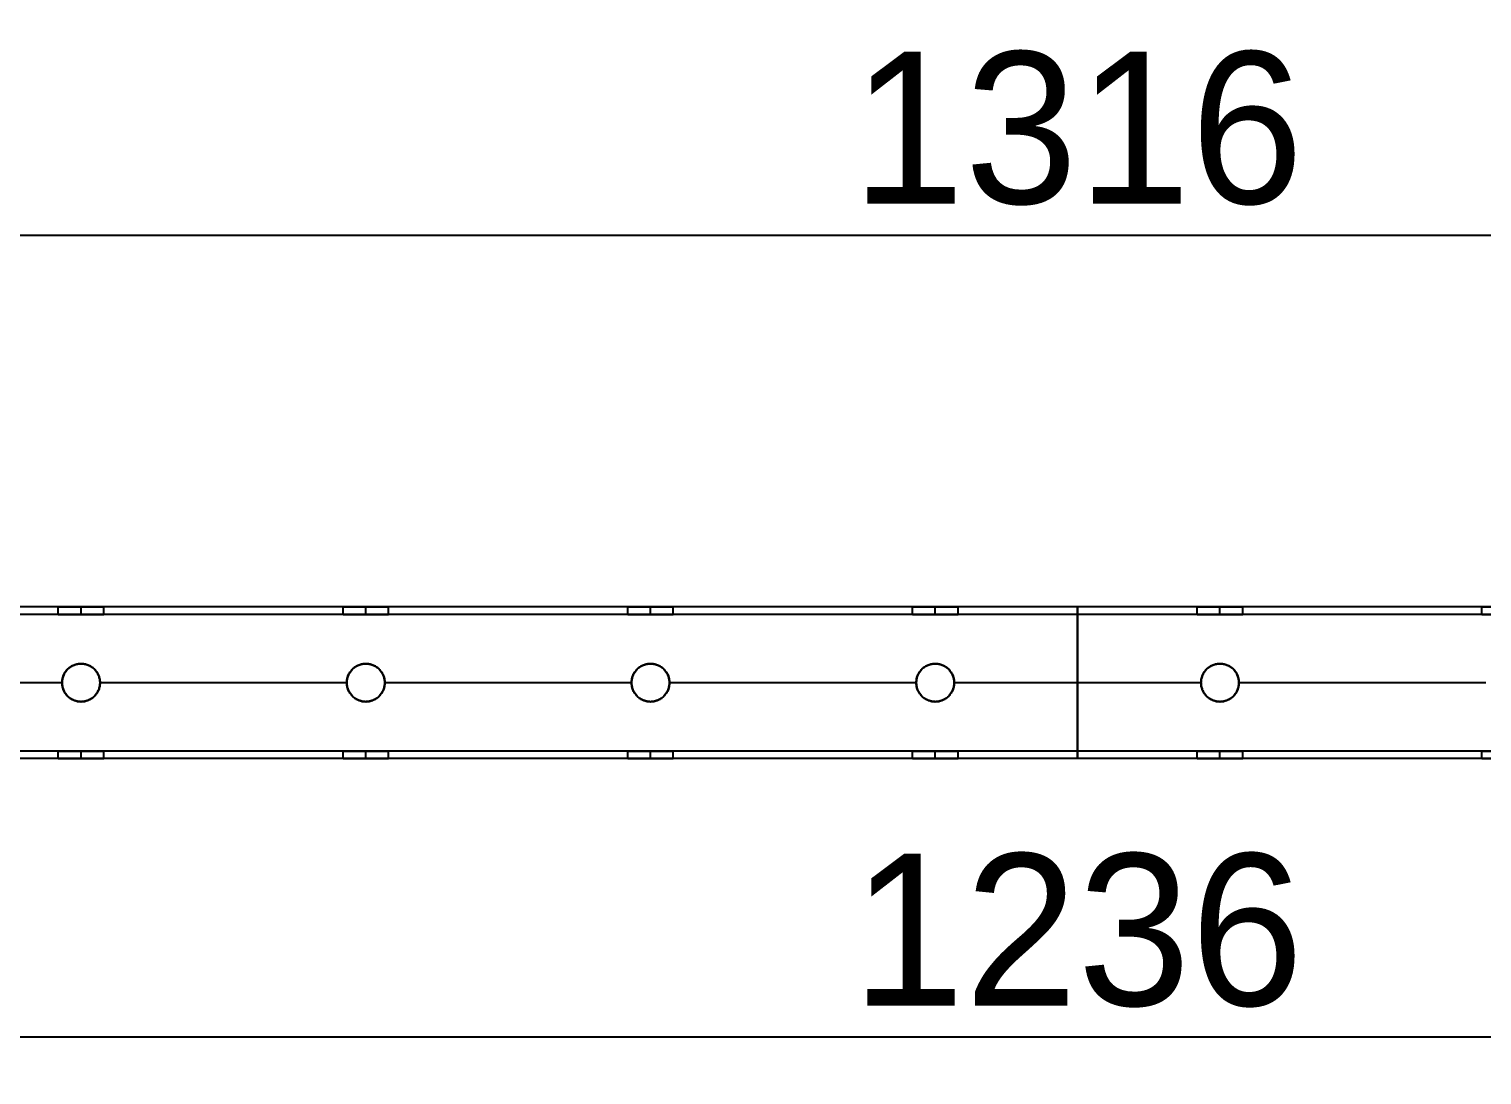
# Model space of a CAD drawing. Header units: millimetres. Extents: x 1279 to 9834, y -699 to 998.
# Drawn here: x 3541.9 to 3924.6, y 722.2 to 997.7 of the extents above; entities that cross this region are included whole.
import ezdxf

# ---------------------------------------------------------------- set-up
doc = ezdxf.new("R2010")
doc.units = ezdxf.units.MM
doc.header["$MEASUREMENT"] = 0
doc.layers.add('dim', color=7, linetype='Continuous', true_color=0x646464)
doc.layers.add('staal', color=7, linetype='Continuous', true_color=0x4c4c4c)
doc.styles.add('Mill', font='')
doc.styles.get('Mill').set_extended_font_data('Mill')
doc.dimstyles.new('Style de cote 02', dxfattribs={"dimscale": 10, "dimtxt": 4, "dimasz": 3, "dimexe": 1, "dimexo": 0.5, "dimgap": 0.8, "dimtad": 1, "dimtoh": 1, "dimdec": 0, "dimzin": 1, "dimdsep": 46, "dimtxsty": 'Mill', "dimcen": 2.5, "dimadec": 1, "dimazin": 0, "dimtfac": 1, "dimtdec": 4, "dimtix": 1, "dimtmove": 1, "dimatfit": 3, "dimfxl": 0, "dimtolj": 1, "dimtzin": 1, "dimarcsym": 0})

# ---------------------------------------------------------------- blocks, each defined once
blk = doc.blocks.new('*D19')
at = {"layer": 'Defpoints', "color": 0}
for p in [(3200.12, 805.54), (4436.12, 805.54), (4436.12, 732.23)]:
    blk.add_point(p, dxfattribs=at)
at = {"layer": 'dim', "color": 0, "lineweight": -2}
for p, q in [((3200.12, 800.54), (3200.12, 722.23)), ((4436.12, 800.54), (4436.12, 722.23)), ((3230.12, 732.23), (4406.12, 732.23))]:
    blk.add_line(p, q, dxfattribs=at)
at = {"layer": 'dim', "color": 0}
for points in [[(3230.12, 737.23), (3230.12, 727.23), (3200.12, 732.23)], [(4406.12, 727.23), (4406.12, 737.23), (4436.12, 732.23)]]:
    blk.add_solid(points, dxfattribs=at)
at = {"layer": 'dim', "color": 0, "insert": (3818.12, 760.23), "char_height": 40, "attachment_point": 5, "style": 'Mill'}
blk.add_mtext('\\A1;1236', dxfattribs=at)
blk = doc.blocks.new('*D20')
at = {"layer": 'Defpoints', "color": 0}
for p in [(4476.12, 943.44), (3160.12, 845.54), (4476.12, 845.54)]:
    blk.add_point(p, dxfattribs=at)
at = {"layer": 'dim', "color": 0, "lineweight": -2}
for p, q in [((3160.12, 850.54), (3160.12, 953.44)), ((4476.12, 850.54), (4476.12, 953.44)), ((3190.12, 943.44), (4446.12, 943.44))]:
    blk.add_line(p, q, dxfattribs=at)
at = {"layer": 'dim', "color": 0}
for points in [[(3190.12, 948.44), (3190.12, 938.44), (3160.12, 943.44)], [(4446.12, 938.44), (4446.12, 948.44), (4476.12, 943.44)]]:
    blk.add_solid(points, dxfattribs=at)
at = {"layer": 'dim', "color": 0, "insert": (3818.12, 971.44), "char_height": 40, "attachment_point": 5, "style": 'Mill'}
blk.add_mtext('\\A1;1316', dxfattribs=at)

msp = doc.modelspace()

# ---------------------------------------------------------------- linework, layer by layer
at = {"layer": 'staal'}
for p, q in [((3549.62, 843.54, 1905.19), (3549.62, 845.54, 1905.19)), ((3555.62, 843.54, 1911.19), (3555.62, 845.54, 1911.19)), ((3555.62, 843.54, 1899.19), (3555.62, 845.54, 1899.19)), ((3561.62, 843.54, 1905.19), (3561.62, 845.54, 1905.19)), ((3624.62, 843.54, 1905.19), (3624.62, 845.54, 1905.19)), ((3630.62, 843.54, 1911.19), (3630.62, 845.54, 1911.19)), ((3630.62, 843.54, 1899.19), (3630.62, 845.54, 1899.19)), ((3636.62, 843.54, 1905.19), (3636.62, 845.54, 1905.19)), ((3699.62, 843.54, 1905.19), (3699.62, 845.54, 1905.19)), ((3705.62, 843.54, 1911.19), (3705.62, 845.54, 1911.19)), ((3705.62, 843.54, 1899.19), (3705.62, 845.54, 1899.19)), ((3711.62, 843.54, 1905.19), (3711.62, 845.54, 1905.19)), ((3774.62, 843.54, 1905.19), (3774.62, 845.54, 1905.19)), ((3780.62, 843.54, 1911.19), (3780.62, 845.54, 1911.19)), ((3780.62, 843.54, 1899.19), (3780.62, 845.54, 1899.19)), ((3786.62, 843.54, 1905.19), (3786.62, 845.54, 1905.19)), ((3849.62, 843.54, 1905.19), (3849.62, 845.54, 1905.19)), ((3855.62, 843.54, 1911.19), (3855.62, 845.54, 1911.19)), ((3855.62, 843.54, 1899.19), (3855.62, 845.54, 1899.19)), ((3861.62, 843.54, 1905.19), (3861.62, 845.54, 1905.19)), ((3924.62, 843.54, 1905.19), (3924.62, 845.54, 1905.19)), ((3555.62, 830.54, 1923.19), (3555.62, 830.54, 1925.19)), ((3555.62, 830.54, 1885.19), (3555.62, 830.54, 1887.19)), ((3630.62, 830.54, 1923.19), (3630.62, 830.54, 1925.19)), ((3630.62, 830.54, 1885.19), (3630.62, 830.54, 1887.19)), ((3705.62, 830.54, 1923.19), (3705.62, 830.54, 1925.19)), ((3705.62, 830.54, 1885.19), (3705.62, 830.54, 1887.19)), ((3780.62, 830.54, 1923.19), (3780.62, 830.54, 1925.19)), ((3780.62, 830.54, 1885.19), (3780.62, 830.54, 1887.19)), ((3855.62, 830.54, 1923.19), (3855.62, 830.54, 1925.19)), ((3855.62, 830.54, 1885.19), (3855.62, 830.54, 1887.19)), ((3550.62, 825.54, 1923.19), (3550.62, 825.54, 1925.19)), ((3550.62, 825.54, 1885.19), (3550.62, 825.54, 1887.19)), ((3560.62, 825.54, 1923.19), (3560.62, 825.54, 1925.19)), ((3560.62, 825.54, 1885.19), (3560.62, 825.54, 1887.19)), ((3625.62, 825.54, 1923.19), (3625.62, 825.54, 1925.19)), ((3625.62, 825.54, 1885.19), (3625.62, 825.54, 1887.19)), ((3635.62, 825.54, 1923.19), (3635.62, 825.54, 1925.19)), ((3635.62, 825.54, 1885.19), (3635.62, 825.54, 1887.19)), ((3700.62, 825.54, 1923.19), (3700.62, 825.54, 1925.19)), ((3700.62, 825.54, 1885.19), (3700.62, 825.54, 1887.19)), ((3710.62, 825.54, 1923.19), (3710.62, 825.54, 1925.19)), ((3710.62, 825.54, 1885.19), (3710.62, 825.54, 1887.19)), ((3775.62, 825.54, 1923.19), (3775.62, 825.54, 1925.19)), ((3775.62, 825.54, 1885.19), (3775.62, 825.54, 1887.19)), ((3785.62, 825.54, 1923.19), (3785.62, 825.54, 1925.19)), ((3785.62, 825.54, 1885.19), (3785.62, 825.54, 1887.19)), ((3850.62, 825.54, 1923.19), (3850.62, 825.54, 1925.19)), ((3850.62, 825.54, 1885.19), (3850.62, 825.54, 1887.19)), ((3860.62, 825.54, 1923.19), (3860.62, 825.54, 1925.19)), ((3860.62, 825.54, 1885.19), (3860.62, 825.54, 1887.19)), ((3555.62, 820.54, 1885.19), (3555.62, 820.54, 1887.19)), ((3555.62, 820.54, 1923.19), (3555.62, 820.54, 1925.19)), ((3630.62, 820.54, 1885.19), (3630.62, 820.54, 1887.19)), ((3630.62, 820.54, 1923.19), (3630.62, 820.54, 1925.19)), ((3705.62, 820.54, 1885.19), (3705.62, 820.54, 1887.19)), ((3705.62, 820.54, 1923.19), (3705.62, 820.54, 1925.19)), ((3780.62, 820.54, 1885.19), (3780.62, 820.54, 1887.19)), ((3780.62, 820.54, 1923.19), (3780.62, 820.54, 1925.19)), ((3855.62, 820.54, 1885.19), (3855.62, 820.54, 1887.19)), ((3855.62, 820.54, 1923.19), (3855.62, 820.54, 1925.19)), ((3549.62, 805.54, 1905.19), (3549.62, 807.54, 1905.19)), ((3555.62, 805.54, 1911.19), (3555.62, 807.54, 1911.19)), ((3555.62, 805.54, 1899.19), (3555.62, 807.54, 1899.19)), ((3561.62, 805.54, 1905.19), (3561.62, 807.54, 1905.19)), ((3624.62, 805.54, 1905.19), (3624.62, 807.54, 1905.19)), ((3630.62, 805.54, 1911.19), (3630.62, 807.54, 1911.19)), ((3630.62, 805.54, 1899.19), (3630.62, 807.54, 1899.19)), ((3636.62, 805.54, 1905.19), (3636.62, 807.54, 1905.19)), ((3699.62, 805.54, 1905.19), (3699.62, 807.54, 1905.19)), ((3705.62, 805.54, 1911.19), (3705.62, 807.54, 1911.19)), ((3705.62, 805.54, 1899.19), (3705.62, 807.54, 1899.19)), ((3711.62, 805.54, 1905.19), (3711.62, 807.54, 1905.19)), ((3774.62, 805.54, 1905.19), (3774.62, 807.54, 1905.19)), ((3780.62, 805.54, 1911.19), (3780.62, 807.54, 1911.19)), ((3780.62, 805.54, 1899.19), (3780.62, 807.54, 1899.19)), ((3786.62, 805.54, 1905.19), (3786.62, 807.54, 1905.19)), ((3849.62, 805.54, 1905.19), (3849.62, 807.54, 1905.19)), ((3855.62, 805.54, 1911.19), (3855.62, 807.54, 1911.19)), ((3855.62, 805.54, 1899.19), (3855.62, 807.54, 1899.19)), ((3861.62, 805.54, 1905.19), (3861.62, 807.54, 1905.19)), ((3924.62, 805.54, 1905.19), (3924.62, 807.54, 1905.19))]:
    msp.add_line(p, q, dxfattribs=at)
for centre in [(3555.62, 825.54, 1885.19), (3555.62, 825.54, 1924.19), (3555.62, 825.54, 1886.19), (3630.62, 825.54, 1885.19), (3630.62, 825.54, 1924.19), (3630.62, 825.54, 1886.19), (3705.62, 825.54, 1885.19), (3705.62, 825.54, 1924.19), (3705.62, 825.54, 1886.19), (3780.62, 825.54, 1885.19), (3780.62, 825.54, 1924.19), (3780.62, 825.54, 1886.19), (3855.62, 825.54, 1885.19), (3855.62, 825.54, 1924.19), (3855.62, 825.54, 1886.19)]:
    msp.add_circle(centre, 5, dxfattribs=at)
for points in [[(4476.12, 845.54, 1885.19), (3818.12, 845.54, 1885.19), (3160.12, 845.54, 1885.19)], [(4476.12, 845.54, 1925.19), (3818.12, 845.54, 1925.19), (3160.12, 845.54, 1925.19)], [(4474.12, 843.54, 1923.19), (3818.12, 843.54, 1923.19), (3162.12, 843.54, 1923.19)], [(4474.12, 843.54, 1887.19), (3818.12, 843.54, 1887.19), (3162.12, 843.54, 1887.19)], [(3549.62, 845.54, 1905.19), (3518.12, 845.54, 1905.19), (3486.62, 845.54, 1905.19)], [(3549.62, 843.54, 1905.19), (3518.12, 843.54, 1905.19), (3486.62, 843.54, 1905.19)], [(3624.62, 845.54, 1905.19), (3593.12, 845.54, 1905.19), (3561.62, 845.54, 1905.19)], [(3624.62, 843.54, 1905.19), (3593.12, 843.54, 1905.19), (3561.62, 843.54, 1905.19)], [(3699.62, 845.54, 1905.19), (3668.12, 845.54, 1905.19), (3636.62, 845.54, 1905.19)], [(3699.62, 843.54, 1905.19), (3668.12, 843.54, 1905.19), (3636.62, 843.54, 1905.19)], [(3774.62, 845.54, 1905.19), (3743.12, 845.54, 1905.19), (3711.62, 845.54, 1905.19)], [(3774.62, 843.54, 1905.19), (3743.12, 843.54, 1905.19), (3711.62, 843.54, 1905.19)], [(3849.62, 845.54, 1905.19), (3818.12, 845.54, 1905.19), (3786.62, 845.54, 1905.19)], [(3849.62, 843.54, 1905.19), (3818.12, 843.54, 1905.19), (3786.62, 843.54, 1905.19)], [(3818.12, 805.54, 1925.19), (3818.12, 825.54, 1925.19), (3818.12, 845.54, 1925.19)], [(3818.12, 845.54, 1925.19), (3818.12, 845.54, 1905.19), (3818.12, 845.54, 1885.19)], [(3818.12, 845.54, 1885.19), (3818.12, 825.54, 1885.19), (3818.12, 805.54, 1885.19)], [(3818.12, 843.54, 1887.19), (3818.12, 843.54, 1905.19), (3818.12, 843.54, 1923.19)], [(3818.12, 843.54, 1923.19), (3818.12, 825.54, 1923.19), (3818.12, 807.54, 1923.19)], [(3818.12, 807.54, 1887.19), (3818.12, 825.54, 1887.19), (3818.12, 843.54, 1887.19)], [(3924.62, 845.54, 1905.19), (3893.12, 845.54, 1905.19), (3861.62, 845.54, 1905.19)], [(3924.62, 843.54, 1905.19), (3893.12, 843.54, 1905.19), (3861.62, 843.54, 1905.19)], [(3550.62, 825.54, 1925.19), (3518.12, 825.54, 1925.19), (3485.62, 825.54, 1925.19)], [(3550.62, 825.54, 1923.19), (3518.12, 825.54, 1923.19), (3485.62, 825.54, 1923.19)], [(3550.62, 825.54, 1887.19), (3518.12, 825.54, 1887.19), (3485.62, 825.54, 1887.19)], [(3550.62, 825.54, 1885.19), (3518.12, 825.54, 1885.19), (3485.62, 825.54, 1885.19)], [(3625.62, 825.54, 1925.19), (3593.12, 825.54, 1925.19), (3560.62, 825.54, 1925.19)], [(3625.62, 825.54, 1923.19), (3593.12, 825.54, 1923.19), (3560.62, 825.54, 1923.19)], [(3625.62, 825.54, 1887.19), (3593.12, 825.54, 1887.19), (3560.62, 825.54, 1887.19)], [(3625.62, 825.54, 1885.19), (3593.12, 825.54, 1885.19), (3560.62, 825.54, 1885.19)], [(3700.62, 825.54, 1925.19), (3668.12, 825.54, 1925.19), (3635.62, 825.54, 1925.19)], [(3700.62, 825.54, 1923.19), (3668.12, 825.54, 1923.19), (3635.62, 825.54, 1923.19)], [(3700.62, 825.54, 1887.19), (3668.12, 825.54, 1887.19), (3635.62, 825.54, 1887.19)], [(3700.62, 825.54, 1885.19), (3668.12, 825.54, 1885.19), (3635.62, 825.54, 1885.19)], [(3775.62, 825.54, 1925.19), (3743.12, 825.54, 1925.19), (3710.62, 825.54, 1925.19)], [(3775.62, 825.54, 1923.19), (3743.12, 825.54, 1923.19), (3710.62, 825.54, 1923.19)], [(3775.62, 825.54, 1887.19), (3743.12, 825.54, 1887.19), (3710.62, 825.54, 1887.19)], [(3775.62, 825.54, 1885.19), (3743.12, 825.54, 1885.19), (3710.62, 825.54, 1885.19)], [(3850.62, 825.54, 1925.19), (3818.12, 825.54, 1925.19), (3785.62, 825.54, 1925.19)], [(3850.62, 825.54, 1923.19), (3818.12, 825.54, 1923.19), (3785.62, 825.54, 1923.19)], [(3850.62, 825.54, 1887.19), (3818.12, 825.54, 1887.19), (3785.62, 825.54, 1887.19)], [(3850.62, 825.54, 1885.19), (3818.12, 825.54, 1885.19), (3785.62, 825.54, 1885.19)], [(3925.62, 825.54, 1925.19), (3893.12, 825.54, 1925.19), (3860.62, 825.54, 1925.19)], [(3925.62, 825.54, 1923.19), (3893.12, 825.54, 1923.19), (3860.62, 825.54, 1923.19)], [(3925.62, 825.54, 1887.19), (3893.12, 825.54, 1887.19), (3860.62, 825.54, 1887.19)], [(3925.62, 825.54, 1885.19), (3893.12, 825.54, 1885.19), (3860.62, 825.54, 1885.19)], [(4438.12, 807.54, 1923.19), (3818.12, 807.54, 1923.19), (3198.12, 807.54, 1923.19)], [(4438.12, 807.54, 1887.19), (3818.12, 807.54, 1887.19), (3198.12, 807.54, 1887.19)], [(3549.62, 807.54, 1905.19), (3518.12, 807.54, 1905.19), (3486.62, 807.54, 1905.19)], [(3624.62, 807.54, 1905.19), (3593.12, 807.54, 1905.19), (3561.62, 807.54, 1905.19)], [(3699.62, 807.54, 1905.19), (3668.12, 807.54, 1905.19), (3636.62, 807.54, 1905.19)], [(3774.62, 807.54, 1905.19), (3743.12, 807.54, 1905.19), (3711.62, 807.54, 1905.19)], [(3849.62, 807.54, 1905.19), (3818.12, 807.54, 1905.19), (3786.62, 807.54, 1905.19)], [(3818.12, 807.54, 1923.19), (3818.12, 807.54, 1905.19), (3818.12, 807.54, 1887.19)], [(3924.62, 807.54, 1905.19), (3893.12, 807.54, 1905.19), (3861.62, 807.54, 1905.19)], [(4436.12, 805.54, 1885.19), (3818.12, 805.54, 1885.19), (3200.12, 805.54, 1885.19)], [(4436.12, 805.54, 1925.19), (3818.12, 805.54, 1925.19), (3200.12, 805.54, 1925.19)], [(3549.62, 805.54, 1905.19), (3518.12, 805.54, 1905.19), (3486.62, 805.54, 1905.19)], [(3624.62, 805.54, 1905.19), (3593.12, 805.54, 1905.19), (3561.62, 805.54, 1905.19)], [(3699.62, 805.54, 1905.19), (3668.12, 805.54, 1905.19), (3636.62, 805.54, 1905.19)], [(3774.62, 805.54, 1905.19), (3743.12, 805.54, 1905.19), (3711.62, 805.54, 1905.19)], [(3849.62, 805.54, 1905.19), (3818.12, 805.54, 1905.19), (3786.62, 805.54, 1905.19)], [(3818.12, 805.54, 1885.19), (3818.12, 805.54, 1905.19), (3818.12, 805.54, 1925.19)], [(3924.62, 805.54, 1905.19), (3893.12, 805.54, 1905.19), (3861.62, 805.54, 1905.19)]]:
    msp.add_open_spline(points, degree=2, dxfattribs=at)
for points, weights, knots in [([(3555.62, 845.54, 1911.19), (3549.62, 845.54, 1911.19), (3549.62, 845.54, 1905.19), (3549.62, 845.54, 1899.19), (3555.62, 845.54, 1899.19), (3561.62, 845.54, 1899.19), (3561.62, 845.54, 1905.19), (3561.62, 845.54, 1911.19), (3555.62, 845.54, 1911.19)], [1, 0.707106781187, 1, 0.707106781187, 1, 0.707106781187, 1, 0.707106781187, 1], [-31.415927, -31.415927, -31.415927, -23.561945, -23.561945, -15.707963, -15.707963, -7.853982, -7.853982, 0, 0, 0]), ([(3555.62, 843.54, 1911.19), (3561.62, 843.54, 1911.19), (3561.62, 843.54, 1905.19), (3561.62, 843.54, 1899.19), (3555.62, 843.54, 1899.19), (3549.62, 843.54, 1899.19), (3549.62, 843.54, 1905.19), (3549.62, 843.54, 1911.19), (3555.62, 843.54, 1911.19)], [1, 0.707106781187, 1, 0.707106781187, 1, 0.707106781187, 1, 0.707106781187, 1], [0, 0, 0, 7.853982, 7.853982, 15.707963, 15.707963, 23.561945, 23.561945, 31.415927, 31.415927, 31.415927]), ([(3630.62, 845.54, 1911.19), (3624.62, 845.54, 1911.19), (3624.62, 845.54, 1905.19), (3624.62, 845.54, 1899.19), (3630.62, 845.54, 1899.19), (3636.62, 845.54, 1899.19), (3636.62, 845.54, 1905.19), (3636.62, 845.54, 1911.19), (3630.62, 845.54, 1911.19)], [0.999999860338, 0.707106851018, 1, 0.707106781187, 1, 0.707106781187, 1, 0.707106851018, 0.999999860338], [-31.415927, -31.415927, -31.415927, -23.561946, -23.561946, -15.707963, -15.707963, -7.853981, -7.853981, 0, 0, 0]), ([(3630.62, 843.54, 1911.19), (3636.62, 843.54, 1911.19), (3636.62, 843.54, 1905.19), (3636.62, 843.54, 1899.19), (3630.62, 843.54, 1899.19), (3624.62, 843.54, 1899.19), (3624.62, 843.54, 1905.19), (3624.62, 843.54, 1911.19), (3630.62, 843.54, 1911.19)], [1, 0.707106781187, 1, 0.707106781187, 1, 0.707106781187, 1, 0.707106781187, 1], [0, 0, 0, 7.853982, 7.853982, 15.707963, 15.707963, 23.561945, 23.561945, 31.415927, 31.415927, 31.415927]), ([(3705.62, 845.54, 1911.19), (3699.62, 845.54, 1911.19), (3699.62, 845.54, 1905.19), (3699.62, 845.54, 1899.19), (3705.62, 845.54, 1899.19), (3711.62, 845.54, 1899.19), (3711.62, 845.54, 1905.19), (3711.62, 845.54, 1911.19), (3705.62, 845.54, 1911.19)], [1, 0.707106781187, 1, 0.707106781187, 1, 0.707106781187, 1, 0.707106781187, 1], [-31.415927, -31.415927, -31.415927, -23.561945, -23.561945, -15.707963, -15.707963, -7.853982, -7.853982, 0, 0, 0]), ([(3705.62, 843.54, 1911.19), (3711.62, 843.54, 1911.19), (3711.62, 843.54, 1905.19), (3711.62, 843.54, 1899.19), (3705.62, 843.54, 1899.19), (3699.62, 843.54, 1899.19), (3699.62, 843.54, 1905.19), (3699.62, 843.54, 1911.19), (3705.62, 843.54, 1911.19)], [1, 0.707106781187, 1, 0.707106781187, 1, 0.707106781187, 1, 0.707106781187, 1], [0, 0, 0, 7.853982, 7.853982, 15.707963, 15.707963, 23.561945, 23.561945, 31.415927, 31.415927, 31.415927]), ([(3780.62, 845.54, 1911.19), (3774.62, 845.54, 1911.19), (3774.62, 845.54, 1905.19), (3774.62, 845.54, 1899.19), (3780.62, 845.54, 1899.19), (3786.62, 845.54, 1899.19), (3786.62, 845.54, 1905.19), (3786.62, 845.54, 1911.19), (3780.62, 845.54, 1911.19)], [1, 0.707106781187, 1, 0.707106781187, 1, 0.707106781187, 1, 0.707106781187, 1], [-31.415927, -31.415927, -31.415927, -23.561945, -23.561945, -15.707963, -15.707963, -7.853982, -7.853982, 0, 0, 0]), ([(3780.62, 843.54, 1911.19), (3786.62, 843.54, 1911.19), (3786.62, 843.54, 1905.19), (3786.62, 843.54, 1899.19), (3780.62, 843.54, 1899.19), (3774.62, 843.54, 1899.19), (3774.62, 843.54, 1905.19), (3774.62, 843.54, 1911.19), (3780.62, 843.54, 1911.19)], [1, 0.707106781187, 1, 0.707106781187, 1, 0.707106781187, 1, 0.707106781187, 1], [0, 0, 0, 7.853982, 7.853982, 15.707963, 15.707963, 23.561945, 23.561945, 31.415927, 31.415927, 31.415927]), ([(3855.62, 845.54, 1911.19), (3849.62, 845.54, 1911.19), (3849.62, 845.54, 1905.19), (3849.62, 845.54, 1899.19), (3855.62, 845.54, 1899.19), (3861.62, 845.54, 1899.19), (3861.62, 845.54, 1905.19), (3861.62, 845.54, 1911.19), (3855.62, 845.54, 1911.19)], [1, 0.707106781187, 1, 0.707106781187, 1, 0.707106781187, 1, 0.707106781187, 1], [-31.415927, -31.415927, -31.415927, -23.561945, -23.561945, -15.707963, -15.707963, -7.853982, -7.853982, 0, 0, 0]), ([(3855.62, 843.54, 1911.19), (3861.62, 843.54, 1911.19), (3861.62, 843.54, 1905.19), (3861.62, 843.54, 1899.19), (3855.62, 843.54, 1899.19), (3849.62, 843.54, 1899.19), (3849.62, 843.54, 1905.19), (3849.62, 843.54, 1911.19), (3855.62, 843.54, 1911.19)], [1, 0.707106781187, 1, 0.707106781187, 1, 0.707106781187, 1, 0.707106781187, 1], [0, 0, 0, 7.853982, 7.853982, 15.707963, 15.707963, 23.561945, 23.561945, 31.415927, 31.415927, 31.415927]), ([(3930.62, 845.54, 1911.19), (3924.62, 845.54, 1911.19), (3924.62, 845.54, 1905.19), (3924.62, 845.54, 1899.19), (3930.62, 845.54, 1899.19), (3936.62, 845.54, 1899.19), (3936.62, 845.54, 1905.19), (3936.62, 845.54, 1911.19), (3930.62, 845.54, 1911.19)], [1, 0.707106781187, 1, 0.707106781187, 1, 0.707106781187, 1, 0.707106781187, 1], [-31.415927, -31.415927, -31.415927, -23.561945, -23.561945, -15.707963, -15.707963, -7.853982, -7.853982, 0, 0, 0]), ([(3930.62, 843.54, 1911.19), (3936.62, 843.54, 1911.19), (3936.62, 843.54, 1905.19), (3936.62, 843.54, 1899.19), (3930.62, 843.54, 1899.19), (3924.62, 843.54, 1899.19), (3924.62, 843.54, 1905.19), (3924.62, 843.54, 1911.19), (3930.62, 843.54, 1911.19)], [1, 0.707106781187, 1, 0.707106781187, 1, 0.707106781187, 1, 0.707106781187, 1], [0, 0, 0, 7.853982, 7.853982, 15.707963, 15.707963, 23.561945, 23.561945, 31.415927, 31.415927, 31.415927]), ([(3555.62, 820.54, 1925.19), (3550.62, 820.54, 1925.19), (3550.62, 825.54, 1925.19), (3550.62, 830.54, 1925.19), (3555.62, 830.54, 1925.19), (3560.62, 830.54, 1925.19), (3560.62, 825.54, 1925.19), (3560.62, 820.54, 1925.19), (3555.62, 820.54, 1925.19)], [1, 0.707106781187, 1, 0.707106781187, 1, 0.707106781187, 1, 0.707106781187, 1], [-31.415927, -31.415927, -31.415927, -23.561945, -23.561945, -15.707963, -15.707963, -7.853982, -7.853982, 0, 0, 0]), ([(3555.62, 820.54, 1923.19), (3560.62, 820.54, 1923.19), (3560.62, 825.54, 1923.19), (3560.62, 830.54, 1923.19), (3555.62, 830.54, 1923.19), (3550.62, 830.54, 1923.19), (3550.62, 825.54, 1923.19), (3550.62, 820.54, 1923.19), (3555.62, 820.54, 1923.19)], [1, 0.707106781187, 1, 0.707106781187, 1, 0.707106781187, 1, 0.707106781187, 1], [0, 0, 0, 7.853982, 7.853982, 15.707963, 15.707963, 23.561945, 23.561945, 31.415927, 31.415927, 31.415927]), ([(3555.62, 820.54, 1887.19), (3550.62, 820.54, 1887.19), (3550.62, 825.54, 1887.19), (3550.62, 830.54, 1887.19), (3555.62, 830.54, 1887.19), (3560.62, 830.54, 1887.19), (3560.62, 825.54, 1887.19), (3560.62, 820.54, 1887.19), (3555.62, 820.54, 1887.19)], [1, 0.707106781187, 1, 0.707106781187, 1, 0.707106781187, 1, 0.707106781187, 1], [-31.415927, -31.415927, -31.415927, -23.561945, -23.561945, -15.707963, -15.707963, -7.853982, -7.853982, 0, 0, 0]), ([(3630.62, 820.54, 1925.19), (3625.62, 820.54, 1925.19), (3625.62, 825.54, 1925.19), (3625.62, 830.54, 1925.19), (3630.62, 830.54, 1925.19), (3635.62, 830.54, 1925.19), (3635.62, 825.54, 1925.19), (3635.62, 820.54, 1925.19), (3630.62, 820.54, 1925.19)], [1, 0.707106781187, 1, 0.707106781187, 1, 0.707106781187, 1, 0.707106781187, 1], [-31.415927, -31.415927, -31.415927, -23.561945, -23.561945, -15.707963, -15.707963, -7.853982, -7.853982, 0, 0, 0]), ([(3630.62, 820.54, 1923.19), (3635.62, 820.54, 1923.19), (3635.62, 825.54, 1923.19), (3635.62, 830.54, 1923.19), (3630.62, 830.54, 1923.19), (3625.62, 830.54, 1923.19), (3625.62, 825.54, 1923.19), (3625.62, 820.54, 1923.19), (3630.62, 820.54, 1923.19)], [1, 0.707106781187, 1, 0.707106781187, 1, 0.707106781187, 1, 0.707106781187, 1], [0, 0, 0, 7.853982, 7.853982, 15.707963, 15.707963, 23.561945, 23.561945, 31.415927, 31.415927, 31.415927]), ([(3630.62, 820.54, 1887.19), (3625.62, 820.54, 1887.19), (3625.62, 825.54, 1887.19), (3625.62, 830.54, 1887.19), (3630.62, 830.54, 1887.19), (3635.62, 830.54, 1887.19), (3635.62, 825.54, 1887.19), (3635.62, 820.54, 1887.19), (3630.62, 820.54, 1887.19)], [1, 0.707106781187, 1, 0.707106781187, 1, 0.707106781187, 1, 0.707106781187, 1], [-31.415927, -31.415927, -31.415927, -23.561945, -23.561945, -15.707963, -15.707963, -7.853982, -7.853982, 0, 0, 0]), ([(3705.62, 820.54, 1925.19), (3700.62, 820.54, 1925.19), (3700.62, 825.54, 1925.19), (3700.62, 830.54, 1925.19), (3705.62, 830.54, 1925.19), (3710.62, 830.54, 1925.19), (3710.62, 825.54, 1925.19), (3710.62, 820.54, 1925.19), (3705.62, 820.54, 1925.19)], [1, 0.707106781187, 1, 0.707106781187, 1, 0.707106781187, 1, 0.707106781187, 1], [-31.415927, -31.415927, -31.415927, -23.561945, -23.561945, -15.707963, -15.707963, -7.853982, -7.853982, 0, 0, 0]), ([(3705.62, 820.54, 1923.19), (3710.62, 820.54, 1923.19), (3710.62, 825.54, 1923.19), (3710.62, 830.54, 1923.19), (3705.62, 830.54, 1923.19), (3700.62, 830.54, 1923.19), (3700.62, 825.54, 1923.19), (3700.62, 820.54, 1923.19), (3705.62, 820.54, 1923.19)], [1, 0.707106781187, 1, 0.707106781187, 1, 0.707106781187, 1, 0.707106781187, 1], [0, 0, 0, 7.853982, 7.853982, 15.707963, 15.707963, 23.561945, 23.561945, 31.415927, 31.415927, 31.415927]), ([(3705.62, 820.54, 1887.19), (3700.62, 820.54, 1887.19), (3700.62, 825.54, 1887.19), (3700.62, 830.54, 1887.19), (3705.62, 830.54, 1887.19), (3710.62, 830.54, 1887.19), (3710.62, 825.54, 1887.19), (3710.62, 820.54, 1887.19), (3705.62, 820.54, 1887.19)], [1, 0.707106781187, 1, 0.707106781187, 1, 0.707106781187, 1, 0.707106781187, 1], [-31.415927, -31.415927, -31.415927, -23.561945, -23.561945, -15.707963, -15.707963, -7.853982, -7.853982, 0, 0, 0]), ([(3780.62, 820.54, 1925.19), (3775.62, 820.54, 1925.19), (3775.62, 825.54, 1925.19), (3775.62, 830.54, 1925.19), (3780.62, 830.54, 1925.19), (3785.62, 830.54, 1925.19), (3785.62, 825.54, 1925.19), (3785.62, 820.54, 1925.19), (3780.62, 820.54, 1925.19)], [1, 0.707106781187, 1, 0.707106781187, 1, 0.707106781187, 1, 0.707106781187, 1], [-31.415927, -31.415927, -31.415927, -23.561945, -23.561945, -15.707963, -15.707963, -7.853982, -7.853982, 0, 0, 0]), ([(3780.62, 820.54, 1923.19), (3785.62, 820.54, 1923.19), (3785.62, 825.54, 1923.19), (3785.62, 830.54, 1923.19), (3780.62, 830.54, 1923.19), (3775.62, 830.54, 1923.19), (3775.62, 825.54, 1923.19), (3775.62, 820.54, 1923.19), (3780.62, 820.54, 1923.19)], [1, 0.707106781187, 1, 0.707106781187, 1, 0.707106781187, 1, 0.707106781187, 1], [0, 0, 0, 7.853982, 7.853982, 15.707963, 15.707963, 23.561945, 23.561945, 31.415927, 31.415927, 31.415927]), ([(3780.62, 820.54, 1887.19), (3775.62, 820.54, 1887.19), (3775.62, 825.54, 1887.19), (3775.62, 830.54, 1887.19), (3780.62, 830.54, 1887.19), (3785.62, 830.54, 1887.19), (3785.62, 825.54, 1887.19), (3785.62, 820.54, 1887.19), (3780.62, 820.54, 1887.19)], [1, 0.707106781187, 1, 0.707106781187, 1, 0.707106781187, 1, 0.707106781187, 1], [-31.415927, -31.415927, -31.415927, -23.561945, -23.561945, -15.707963, -15.707963, -7.853982, -7.853982, 0, 0, 0]), ([(3855.62, 820.54, 1925.19), (3850.62, 820.54, 1925.19), (3850.62, 825.54, 1925.19), (3850.62, 830.54, 1925.19), (3855.62, 830.54, 1925.19), (3860.62, 830.54, 1925.19), (3860.62, 825.54, 1925.19), (3860.62, 820.54, 1925.19), (3855.62, 820.54, 1925.19)], [1, 0.707106781187, 1, 0.707106781187, 1, 0.707106781187, 1, 0.707106781187, 1], [-31.415927, -31.415927, -31.415927, -23.561945, -23.561945, -15.707963, -15.707963, -7.853982, -7.853982, 0, 0, 0]), ([(3855.62, 820.54, 1923.19), (3860.62, 820.54, 1923.19), (3860.62, 825.54, 1923.19), (3860.62, 830.54, 1923.19), (3855.62, 830.54, 1923.19), (3850.62, 830.54, 1923.19), (3850.62, 825.54, 1923.19), (3850.62, 820.54, 1923.19), (3855.62, 820.54, 1923.19)], [1, 0.707106781187, 1, 0.707106781187, 1, 0.707106781187, 1, 0.707106781187, 1], [0, 0, 0, 7.853982, 7.853982, 15.707963, 15.707963, 23.561945, 23.561945, 31.415927, 31.415927, 31.415927]), ([(3855.62, 820.54, 1887.19), (3850.62, 820.54, 1887.19), (3850.62, 825.54, 1887.19), (3850.62, 830.54, 1887.19), (3855.62, 830.54, 1887.19), (3860.62, 830.54, 1887.19), (3860.62, 825.54, 1887.19), (3860.62, 820.54, 1887.19), (3855.62, 820.54, 1887.19)], [1, 0.707106781187, 1, 0.707106781187, 1, 0.707106781187, 1, 0.707106781187, 1], [-31.415927, -31.415927, -31.415927, -23.561945, -23.561945, -15.707963, -15.707963, -7.853982, -7.853982, 0, 0, 0]), ([(3555.62, 807.54, 1911.19), (3549.62, 807.54, 1911.19), (3549.62, 807.54, 1905.19), (3549.62, 807.54, 1899.19), (3555.62, 807.54, 1899.19), (3561.62, 807.54, 1899.19), (3561.62, 807.54, 1905.19), (3561.62, 807.54, 1911.19), (3555.62, 807.54, 1911.19)], [1, 0.707106781187, 1, 0.707106781187, 1, 0.707106781187, 1, 0.707106781187, 1], [-31.415927, -31.415927, -31.415927, -23.561945, -23.561945, -15.707963, -15.707963, -7.853982, -7.853982, 0, 0, 0]), ([(3630.62, 807.54, 1911.19), (3624.62, 807.54, 1911.19), (3624.62, 807.54, 1905.19), (3624.62, 807.54, 1899.19), (3630.62, 807.54, 1899.19), (3636.62, 807.54, 1899.19), (3636.62, 807.54, 1905.19), (3636.62, 807.54, 1911.19), (3630.62, 807.54, 1911.19)], [1, 0.707106781187, 1, 0.707106781187, 1, 0.707106781187, 1, 0.707106781187, 1], [-31.415927, -31.415927, -31.415927, -23.561945, -23.561945, -15.707963, -15.707963, -7.853982, -7.853982, 0, 0, 0]), ([(3705.62, 807.54, 1911.19), (3699.62, 807.54, 1911.19), (3699.62, 807.54, 1905.19), (3699.62, 807.54, 1899.19), (3705.62, 807.54, 1899.19), (3711.62, 807.54, 1899.19), (3711.62, 807.54, 1905.19), (3711.62, 807.54, 1911.19), (3705.62, 807.54, 1911.19)], [1, 0.707106781187, 1, 0.707106781187, 1, 0.707106781187, 1, 0.707106781187, 1], [-31.415927, -31.415927, -31.415927, -23.561945, -23.561945, -15.707963, -15.707963, -7.853982, -7.853982, 0, 0, 0]), ([(3780.62, 807.54, 1911.19), (3774.62, 807.54, 1911.19), (3774.62, 807.54, 1905.19), (3774.62, 807.54, 1899.19), (3780.62, 807.54, 1899.19), (3786.62, 807.54, 1899.19), (3786.62, 807.54, 1905.19), (3786.62, 807.54, 1911.19), (3780.62, 807.54, 1911.19)], [0.999999860338, 0.707106851018, 1, 0.707106781187, 1, 0.707106781187, 1, 0.707106851018, 0.999999860338], [-31.415927, -31.415927, -31.415927, -23.561946, -23.561946, -15.707963, -15.707963, -7.853981, -7.853981, 0, 0, 0]), ([(3855.62, 807.54, 1911.19), (3849.62, 807.54, 1911.19), (3849.62, 807.54, 1905.19), (3849.62, 807.54, 1899.19), (3855.62, 807.54, 1899.19), (3861.62, 807.54, 1899.19), (3861.62, 807.54, 1905.19), (3861.62, 807.54, 1911.19), (3855.62, 807.54, 1911.19)], [0.999999860338, 0.707106851018, 1, 0.707106781187, 1, 0.707106781187, 1, 0.707106851018, 0.999999860338], [-31.415927, -31.415927, -31.415927, -23.561946, -23.561946, -15.707963, -15.707963, -7.853981, -7.853981, 0, 0, 0]), ([(3930.62, 807.54, 1911.19), (3924.62, 807.54, 1911.19), (3924.62, 807.54, 1905.19), (3924.62, 807.54, 1899.19), (3930.62, 807.54, 1899.19), (3936.62, 807.54, 1899.19), (3936.62, 807.54, 1905.19), (3936.62, 807.54, 1911.19), (3930.62, 807.54, 1911.19)], [1, 0.707106781187, 1, 0.707106781187, 1, 0.707106781187, 1, 0.707106781187, 1], [-31.415927, -31.415927, -31.415927, -23.561945, -23.561945, -15.707963, -15.707963, -7.853982, -7.853982, 0, 0, 0]), ([(3555.62, 805.54, 1911.19), (3561.62, 805.54, 1911.19), (3561.62, 805.54, 1905.19), (3561.62, 805.54, 1899.19), (3555.62, 805.54, 1899.19), (3549.62, 805.54, 1899.19), (3549.62, 805.54, 1905.19), (3549.62, 805.54, 1911.19), (3555.62, 805.54, 1911.19)], [1, 0.707106781187, 1, 0.707106781187, 1, 0.707106781187, 1, 0.707106781187, 1], [0, 0, 0, 7.853982, 7.853982, 15.707963, 15.707963, 23.561945, 23.561945, 31.415927, 31.415927, 31.415927]), ([(3630.62, 805.54, 1911.19), (3636.62, 805.54, 1911.19), (3636.62, 805.54, 1905.19), (3636.62, 805.54, 1899.19), (3630.62, 805.54, 1899.19), (3624.62, 805.54, 1899.19), (3624.62, 805.54, 1905.19), (3624.62, 805.54, 1911.19), (3630.62, 805.54, 1911.19)], [0.999999860338, 0.707106851018, 1, 0.707106781187, 1, 0.707106781187, 1, 0.707106851018, 0.999999860338], [0, 0, 0, 7.853981, 7.853981, 15.707963, 15.707963, 23.561946, 23.561946, 31.415927, 31.415927, 31.415927]), ([(3705.62, 805.54, 1911.19), (3711.62, 805.54, 1911.19), (3711.62, 805.54, 1905.19), (3711.62, 805.54, 1899.19), (3705.62, 805.54, 1899.19), (3699.62, 805.54, 1899.19), (3699.62, 805.54, 1905.19), (3699.62, 805.54, 1911.19), (3705.62, 805.54, 1911.19)], [0.999999860338, 0.707106851018, 1, 0.707106781187, 1, 0.707106781187, 1, 0.707106851018, 0.999999860338], [0, 0, 0, 7.853981, 7.853981, 15.707963, 15.707963, 23.561946, 23.561946, 31.415927, 31.415927, 31.415927]), ([(3780.62, 805.54, 1911.19), (3786.62, 805.54, 1911.19), (3786.62, 805.54, 1905.19), (3786.62, 805.54, 1899.19), (3780.62, 805.54, 1899.19), (3774.62, 805.54, 1899.19), (3774.62, 805.54, 1905.19), (3774.62, 805.54, 1911.19), (3780.62, 805.54, 1911.19)], [1, 0.707106781187, 1, 0.707106781187, 1, 0.707106781187, 1, 0.707106781187, 1], [0, 0, 0, 7.853982, 7.853982, 15.707963, 15.707963, 23.561945, 23.561945, 31.415927, 31.415927, 31.415927]), ([(3855.62, 805.54, 1911.19), (3861.62, 805.54, 1911.19), (3861.62, 805.54, 1905.19), (3861.62, 805.54, 1899.19), (3855.62, 805.54, 1899.19), (3849.62, 805.54, 1899.19), (3849.62, 805.54, 1905.19), (3849.62, 805.54, 1911.19), (3855.62, 805.54, 1911.19)], [1, 0.707106781187, 1, 0.707106781187, 1, 0.707106781187, 1, 0.707106781187, 1], [0, 0, 0, 7.853982, 7.853982, 15.707963, 15.707963, 23.561945, 23.561945, 31.415927, 31.415927, 31.415927]), ([(3930.62, 805.54, 1911.19), (3936.62, 805.54, 1911.19), (3936.62, 805.54, 1905.19), (3936.62, 805.54, 1899.19), (3930.62, 805.54, 1899.19), (3924.62, 805.54, 1899.19), (3924.62, 805.54, 1905.19), (3924.62, 805.54, 1911.19), (3930.62, 805.54, 1911.19)], [1, 0.707106781187, 1, 0.707106781187, 1, 0.707106781187, 1, 0.707106781187, 1], [0, 0, 0, 7.853982, 7.853982, 15.707963, 15.707963, 23.561945, 23.561945, 31.415927, 31.415927, 31.415927])]:
    msp.add_rational_spline(points, weights, degree=2, knots=knots, dxfattribs=at)

# ---------------------------------------------------------------- dimensions: what is measured, and where the dimension line sits
at = {"layer": 'dim'}
for base, p1, p2, picture, middle in [((4476.12, 943.44), (3160.12, 845.54, 1925.19), (4476.12, 845.54, 1925.19), '*D20', (3818.12, 971.44)), ((4436.12, 732.23), (3200.12, 805.54, 1925.19), (4436.12, 805.54, 1925.19), '*D19', (3818.12, 760.23))]:
    dim = msp.add_linear_dim(base=base, p1=p1, p2=p2, dimstyle='Style de cote 02', dxfattribs=at)
    dim.commit()
    dim.dimension.update_dxf_attribs({"geometry": picture, "text_midpoint": middle})

doc.saveas('drawing.dxf')
